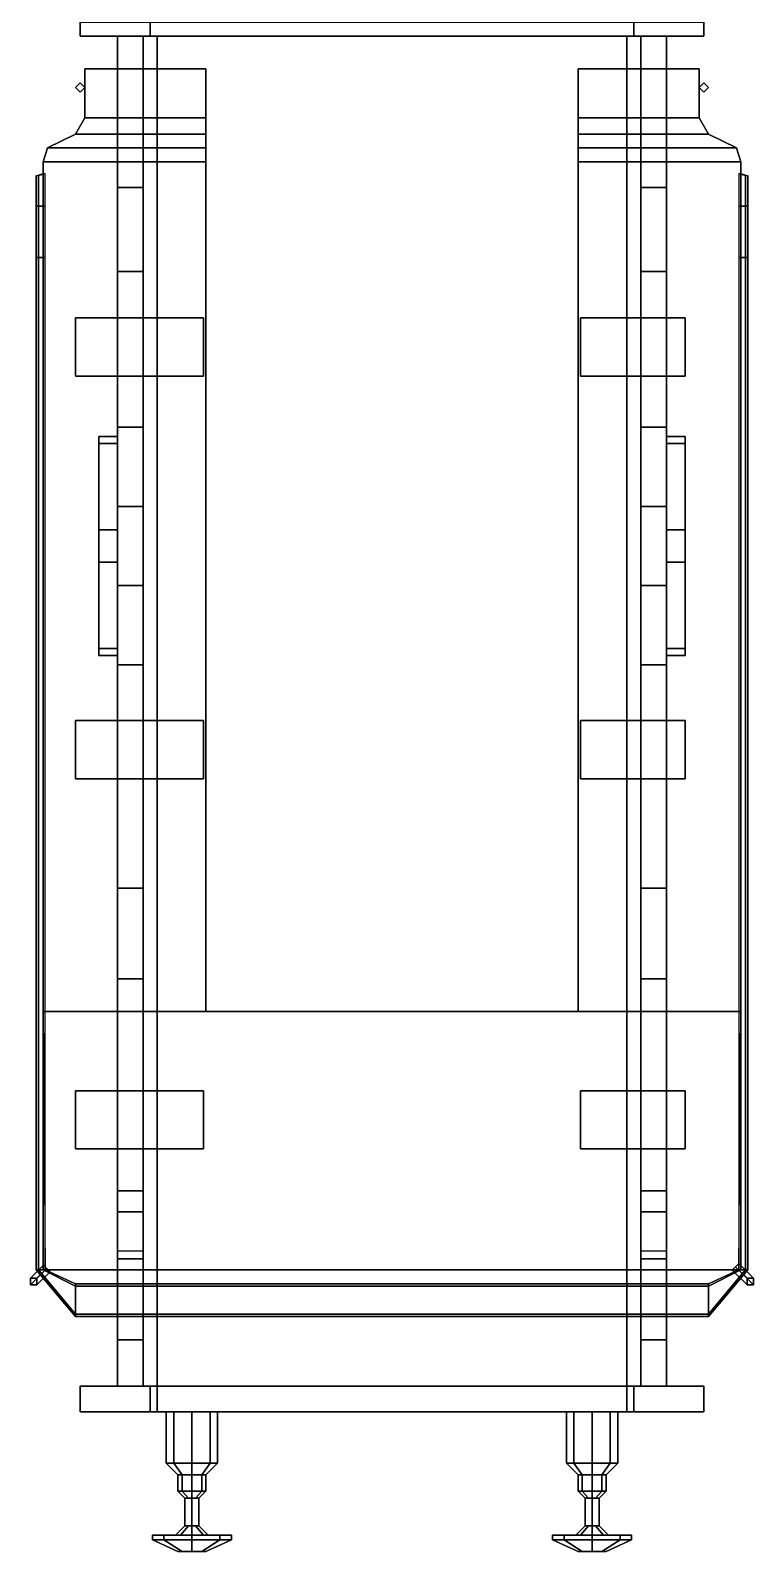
# Model space of a CAD drawing. Extents: x -1.6 to 1.6, y -8.4 to 8.4.
# Drawn here: x -1.55 to 1.55, y -8.4 to -1.86 of the extents above; entities that cross this region are included whole.
import ezdxf

# ---------------------------------------------------------------- set-up
doc = ezdxf.new("R2010")
doc.units = 0
doc.layers.get('0').update_dxf_attribs({"linetype": 'CONTINUOUS'})

msp = doc.modelspace()

# ---------------------------------------------------------------- linework, layer by layer
for points in [[(-1.34, -1.89, 1.08), (-1.34, -1.83, 1.08), (-1.04, -1.83, 0.76), (-1.04, -1.89, 0.76)], [(-1.34, -1.89, 1.19), (-1.34, -1.83, 1.19), (-1.34, -1.83, 1.08), (-1.34, -1.89, 1.08)], [(1.04, -1.89, 0.76), (1.34, -1.89, 1.08), (-1.34, -1.89, 1.08), (-1.04, -1.89, 0.76)], [(1.34, -1.89, 1.08), (1.34, -1.89, 1.19), (-1.34, -1.89, 1.19), (-1.34, -1.89, 1.08)], [(-1.18, -3.57, 1.08), (-1.18, -1.89, 1.08), (-1.18, -1.89, 0.46), (-1.18, -3.57, 0.46)], [(-1.18, -2.54, 0.46), (-1.18, -1.89, 0.46), (-1.07, -1.89, 0.46), (-1.07, -2.54, 0.46)], [(-1.07, -1.89, 0.46), (-1.18, -1.89, 0.46), (-1.18, -1.89, 1.08), (-1.07, -1.89, 1.08)], [(-1.07, -3.57, 0.46), (-1.07, -1.89, 0.46), (-1.07, -1.89, 1.08), (-1.07, -3.57, 1.08)], [(-1.04, -1.89, 0.76), (-1.04, -1.83, 0.76), (1.04, -1.83, 0.76), (1.04, -1.89, 0.76)], [(-1.01, -1.89, 1.19), (-1.01, -1.89, 1.08), (-1.01, -7.69, 1.08), (-1.01, -7.69, 1.19)], [(1.01, -7.69, 1.19), (1.01, -1.89, 1.19), (-1.01, -1.89, 1.19), (-1.01, -7.69, 1.19)], [(-1.01, -7.69, 1.08), (-1.01, -1.89, 1.08), (1.01, -1.89, 1.08), (1.01, -7.69, 1.08)], [(1.01, -7.69, 1.08), (1.01, -1.89, 1.08), (1.01, -1.89, 1.19), (1.01, -7.69, 1.19)], [(1.04, -1.83, 0.76), (1.34, -1.83, 1.08), (1.34, -1.89, 1.08), (1.04, -1.89, 0.76)], [(1.18, -1.89, 0.46), (1.07, -1.89, 0.46), (1.07, -1.89, 1.08), (1.18, -1.89, 1.08)], [(1.07, -3.57, 1.08), (1.07, -1.89, 1.08), (1.07, -1.89, 0.46), (1.07, -3.57, 0.46)], [(1.07, -2.54, 0.46), (1.07, -1.89, 0.46), (1.18, -1.89, 0.46), (1.18, -2.54, 0.46)], [(1.18, -3.57, 0.46), (1.18, -1.89, 0.46), (1.18, -1.89, 1.08), (1.18, -3.57, 1.08)], [(1.34, -1.83, 1.08), (1.34, -1.83, 1.19), (1.34, -1.89, 1.19), (1.34, -1.89, 1.08)], [(-1.34, -2.09, 1.28), (-1.36, -2.11, 1.28), (-1.36, -2.11, 2.45), (-1.34, -2.09, 2.45)], [(-1.34, -2.13, 2.45), (-1.32, -2.11, 2.45), (-1.34, -2.09, 2.45), (-1.36, -2.11, 2.45)], [(-1.36, -2.11, 1.28), (-1.34, -2.09, 1.28), (-1.32, -2.11, 1.28), (-1.34, -2.13, 1.28)], [(-1.32, -2.11, 1.28), (-1.34, -2.09, 1.28), (-1.34, -2.09, 2.45), (-1.32, -2.11, 2.45)], [(-1.32, -2.24, 1.19), (-1.32, -2.03, 1.19), (-1.01, -2.03, 1.19), (-1.01, -2.24, 1.19)], [(-0.8, -2.24, 2.41), (-0.8, -2.03, 2.41), (-1.32, -2.03, 2.41), (-1.32, -2.24, 2.41)], [(-0.8, -2.03, 2.41), (-0.8, -2.03, 1.19), (-1.32, -2.03, 1.19), (-1.32, -2.03, 2.41)], [(-1.32, -2.03, 2.41), (-1.32, -2.03, 1.19), (-1.32, -2.24, 1.19), (-1.32, -2.24, 2.41)], [(-0.8, -6.08, 1.19), (-0.8, -2.03, 1.19), (-0.8, -2.03, 2.41), (-0.8, -6.08, 2.41)], [(1.32, -2.03, 2.41), (1.32, -2.03, 1.19), (0.8, -2.03, 1.19), (0.8, -2.03, 2.41)], [(1.32, -2.24, 2.41), (1.32, -2.03, 2.41), (0.8, -2.03, 2.41), (0.8, -2.24, 2.41)], [(0.8, -2.03, 2.41), (0.8, -2.03, 1.19), (0.8, -6.08, 1.19), (0.8, -6.08, 2.41)], [(1.01, -2.24, 1.19), (1.01, -2.03, 1.19), (1.32, -2.03, 1.19), (1.32, -2.24, 1.19)], [(1.32, -2.24, 1.19), (1.32, -2.03, 1.19), (1.32, -2.03, 2.41), (1.32, -2.24, 2.41)], [(1.34, -2.09, 1.28), (1.32, -2.11, 1.28), (1.32, -2.11, 2.45), (1.34, -2.09, 2.45)], [(1.34, -2.13, 2.45), (1.36, -2.11, 2.45), (1.34, -2.09, 2.45), (1.32, -2.11, 2.45)], [(1.32, -2.11, 1.28), (1.34, -2.09, 1.28), (1.36, -2.11, 1.28), (1.34, -2.13, 1.28)], [(1.36, -2.11, 1.28), (1.34, -2.09, 1.28), (1.34, -2.09, 2.45), (1.36, -2.11, 2.45)], [(-1.36, -2.11, 1.28), (-1.34, -2.13, 1.28), (-1.34, -2.13, 2.45), (-1.36, -2.11, 2.45)], [(-1.34, -2.13, 1.28), (-1.32, -2.11, 1.28), (-1.32, -2.11, 2.45), (-1.34, -2.13, 2.45)], [(1.32, -2.11, 1.28), (1.34, -2.13, 1.28), (1.34, -2.13, 2.45), (1.32, -2.11, 2.45)], [(1.34, -2.13, 1.28), (1.36, -2.11, 1.28), (1.36, -2.11, 2.45), (1.34, -2.13, 2.45)], [(-1.36, -2.31, 1.19), (-1.32, -2.24, 1.19), (-1.01, -2.24, 1.19), (-1.01, -2.31, 1.19)], [(-0.8, -2.31, 2.41), (-0.8, -2.24, 2.41), (-1.32, -2.24, 2.41), (-1.36, -2.31, 2.41)], [(-1.32, -2.24, 2.41), (-1.32, -2.24, 1.19), (-1.36, -2.31, 1.19), (-1.36, -2.31, 2.41)], [(1.36, -2.31, 2.41), (1.32, -2.24, 2.41), (0.8, -2.24, 2.41), (0.8, -2.31, 2.41)], [(1.01, -2.31, 1.19), (1.01, -2.24, 1.19), (1.32, -2.24, 1.19), (1.36, -2.31, 1.19)], [(1.36, -2.31, 1.19), (1.32, -2.24, 1.19), (1.32, -2.24, 2.41), (1.36, -2.31, 2.41)], [(-1.48, -2.37, 1.19), (-1.36, -2.31, 1.19), (-1.01, -2.31, 1.19), (-1.01, -2.37, 1.19)], [(-0.8, -2.37, 2.41), (-0.8, -2.31, 2.41), (-1.36, -2.31, 2.41), (-1.48, -2.37, 2.41)], [(-1.36, -2.31, 2.41), (-1.36, -2.31, 1.19), (-1.48, -2.37, 1.19), (-1.48, -2.37, 2.41)], [(1.48, -2.37, 2.41), (1.36, -2.31, 2.41), (0.8, -2.31, 2.41), (0.8, -2.37, 2.41)], [(1.01, -2.37, 1.19), (1.01, -2.31, 1.19), (1.36, -2.31, 1.19), (1.48, -2.37, 1.19)], [(1.48, -2.37, 1.19), (1.36, -2.31, 1.19), (1.36, -2.31, 2.41), (1.48, -2.37, 2.41)], [(-1.5, -2.43, 1.19), (-1.48, -2.37, 1.19), (-1.01, -2.37, 1.19), (-1.01, -2.43, 1.19)], [(-0.8, -2.43, 2.41), (-0.8, -2.37, 2.41), (-1.48, -2.37, 2.41), (-1.5, -2.43, 2.41)], [(-1.48, -2.37, 2.41), (-1.48, -2.37, 1.19), (-1.5, -2.43, 1.19), (-1.5, -2.43, 2.41)], [(1.5, -2.43, 2.41), (1.48, -2.37, 2.41), (0.8, -2.37, 2.41), (0.8, -2.43, 2.41)], [(1.01, -2.43, 1.19), (1.01, -2.37, 1.19), (1.48, -2.37, 1.19), (1.5, -2.43, 1.19)], [(1.5, -2.43, 1.19), (1.48, -2.37, 1.19), (1.48, -2.37, 2.41), (1.5, -2.43, 2.41)], [(-1.53, -2.49, 2.51), (-1.5, -2.48, 2.41), (-1.5, -2.62, 2.41), (-1.53, -2.62, 2.71)], [(-1.52, -2.62, 2.71), (-1.49, -2.62, 2.41), (-1.49, -2.48, 2.41), (-1.52, -2.49, 2.51)], [(-1.5, -6.08, 1.19), (-1.5, -2.43, 1.19), (-1.01, -2.43, 1.19), (-1.01, -6.08, 1.19)], [(-0.8, -6.08, 2.41), (-0.8, -2.43, 2.41), (-1.5, -2.43, 2.41), (-1.5, -6.08, 2.41)], [(-1.5, -2.43, 2.41), (-1.5, -2.43, 1.19), (-1.5, -6.08, 1.19), (-1.5, -6.08, 2.41)], [(1.5, -6.08, 2.41), (1.5, -2.43, 2.41), (0.8, -2.43, 2.41), (0.8, -6.08, 2.41)], [(1.01, -6.08, 1.19), (1.01, -2.43, 1.19), (1.5, -2.43, 1.19), (1.5, -6.08, 1.19)], [(1.52, -2.49, 2.51), (1.49, -2.48, 2.41), (1.49, -2.62, 2.41), (1.52, -2.62, 2.71)], [(1.5, -6.08, 1.19), (1.5, -2.43, 1.19), (1.5, -2.43, 2.41), (1.5, -6.08, 2.41)], [(1.53, -2.62, 2.71), (1.5, -2.62, 2.41), (1.5, -2.48, 2.41), (1.53, -2.49, 2.51)], [(-1.52, -2.49, 2.51), (-1.53, -2.49, 2.51), (-1.53, -2.62, 2.71), (-1.52, -2.62, 2.71)], [(-1.18, -6.94, 0.46), (-1.18, -2.54, 0.46), (-1.18, -2.9, 0.33), (-1.18, -6.85, 0.33)], [(-1.07, -2.9, 0.33), (-1.18, -2.9, 0.33), (-1.18, -2.54, 0.46), (-1.07, -2.54, 0.46)], [(-1.07, -6.85, 0.33), (-1.07, -2.9, 0.33), (-1.07, -2.54, 0.46), (-1.07, -6.94, 0.46)], [(1.07, -6.94, 0.46), (1.07, -2.54, 0.46), (1.07, -2.9, 0.33), (1.07, -6.85, 0.33)], [(1.18, -2.9, 0.33), (1.07, -2.9, 0.33), (1.07, -2.54, 0.46), (1.18, -2.54, 0.46)], [(1.18, -6.85, 0.33), (1.18, -2.9, 0.33), (1.18, -2.54, 0.46), (1.18, -6.94, 0.46)], [(1.53, -2.49, 2.51), (1.52, -2.49, 2.51), (1.52, -2.62, 2.71), (1.53, -2.62, 2.71)], [(-1.53, -2.62, 2.71), (-1.5, -2.62, 2.41), (-1.5, -2.84, 2.41), (-1.53, -2.84, 2.82)], [(-1.52, -2.62, 2.71), (-1.53, -2.62, 2.71), (-1.53, -2.84, 2.82), (-1.52, -2.84, 2.82)], [(-1.52, -2.84, 2.82), (-1.49, -2.84, 2.41), (-1.49, -2.62, 2.41), (-1.52, -2.62, 2.71)], [(1.52, -2.62, 2.71), (1.49, -2.62, 2.41), (1.49, -2.84, 2.41), (1.52, -2.84, 2.82)], [(1.53, -2.84, 2.82), (1.5, -2.84, 2.41), (1.5, -2.62, 2.41), (1.53, -2.62, 2.71)], [(1.53, -2.62, 2.71), (1.52, -2.62, 2.71), (1.52, -2.84, 2.82), (1.53, -2.84, 2.82)], [(-1.53, -2.84, 2.82), (-1.5, -2.84, 2.41), (-1.5, -7.19, 2.41), (-1.53, -7.19, 2.82)], [(-1.52, -2.84, 2.82), (-1.53, -2.84, 2.82), (-1.53, -7.19, 2.82), (-1.52, -7.19, 2.82)], [(-1.52, -7.19, 2.82), (-1.49, -7.19, 2.41), (-1.49, -2.84, 2.41), (-1.52, -2.84, 2.82)], [(1.52, -2.84, 2.82), (1.49, -2.84, 2.41), (1.49, -7.19, 2.41), (1.52, -7.19, 2.82)], [(1.53, -7.19, 2.82), (1.5, -7.19, 2.41), (1.5, -2.84, 2.41), (1.53, -2.84, 2.82)], [(1.53, -2.84, 2.82), (1.52, -2.84, 2.82), (1.52, -7.19, 2.82), (1.53, -7.19, 2.82)], [(-1.18, -6.85, 0.33), (-1.18, -2.9, 0.33), (-1.07, -2.9, 0.33), (-1.07, -6.85, 0.33)], [(1.07, -6.85, 0.33), (1.07, -2.9, 0.33), (1.18, -2.9, 0.33), (1.18, -6.85, 0.33)], [(-0.81, -3.1, 0.68), (-0.81, -3.1, 0.37), (-1.36, -3.1, 0.37), (-1.36, -3.1, 0.68)], [(-1.36, -3.35, 0.37), (-1.36, -3.1, 0.37), (-0.81, -3.1, 0.37), (-0.81, -3.35, 0.37)], [(-0.81, -3.35, 0.68), (-0.81, -3.1, 0.68), (-1.36, -3.1, 0.68), (-1.36, -3.35, 0.68)], [(-1.36, -3.35, 0.68), (-1.36, -3.1, 0.68), (-1.36, -3.1, 0.37), (-1.36, -3.35, 0.37)], [(1.26, -3.1, 0.68), (1.26, -3.1, 0.37), (0.81, -3.1, 0.37), (0.81, -3.1, 0.68)], [(0.81, -3.35, 0.37), (0.81, -3.1, 0.37), (1.26, -3.1, 0.37), (1.26, -3.35, 0.37)], [(1.26, -3.35, 0.68), (1.26, -3.1, 0.68), (0.81, -3.1, 0.68), (0.81, -3.35, 0.68)], [(1.26, -3.35, 0.37), (1.26, -3.1, 0.37), (1.26, -3.1, 0.68), (1.26, -3.35, 0.68)], [(-1.36, -3.35, 0.68), (-1.36, -3.35, 0.37), (-0.81, -3.35, 0.37), (-0.81, -3.35, 0.68)], [(0.81, -3.35, 0.68), (0.81, -3.35, 0.37), (1.26, -3.35, 0.37), (1.26, -3.35, 0.68)], [(-1.07, -3.57, 0.76), (-1.18, -3.57, 0.76), (-1.18, -3.57, 0.46), (-1.07, -3.57, 0.46)], [(-1.07, -3.57, 0.46), (-1.18, -3.57, 0.46), (-1.18, -3.91, 0.46), (-1.07, -3.91, 0.46)], [(-1.18, -3.91, 0.76), (-1.18, -3.57, 0.76), (-1.07, -3.57, 0.76), (-1.07, -3.91, 0.76)], [(-1.18, -7.69, 1.08), (-1.18, -3.57, 1.08), (-1.18, -3.57, 0.76), (-1.18, -7.69, 0.76)], [(-1.07, -7.69, 0.76), (-1.07, -3.57, 0.76), (-1.07, -3.57, 1.08), (-1.07, -7.69, 1.08)], [(1.07, -7.69, 1.08), (1.07, -3.57, 1.08), (1.07, -3.57, 0.76), (1.07, -7.69, 0.76)], [(1.07, -3.91, 0.76), (1.07, -3.57, 0.76), (1.18, -3.57, 0.76), (1.18, -3.91, 0.76)], [(1.18, -3.57, 0.76), (1.07, -3.57, 0.76), (1.07, -3.57, 0.46), (1.18, -3.57, 0.46)], [(1.18, -3.57, 0.46), (1.07, -3.57, 0.46), (1.07, -3.91, 0.46), (1.18, -3.91, 0.46)], [(1.18, -7.69, 0.76), (1.18, -3.57, 0.76), (1.18, -3.57, 1.08), (1.18, -7.69, 1.08)], [(-1.26, -3.61, 0.61), (-1.26, -3.64, 0.6), (-1.26, -3.64, 0.66), (-1.26, -3.61, 0.64)], [(-1.18, -3.61, 0.64), (-1.18, -3.61, 0.61), (-1.26, -3.61, 0.61), (-1.26, -3.61, 0.64)], [(-1.26, -3.61, 0.64), (-1.26, -3.64, 0.66), (-1.18, -3.64, 0.66), (-1.18, -3.61, 0.64)], [(-1.18, -3.61, 0.61), (-1.18, -3.64, 0.6), (-1.26, -3.64, 0.6), (-1.26, -3.61, 0.61)], [(-1.26, -3.64, 0.66), (-1.26, -4.01, 0.71), (-1.18, -4.01, 0.71), (-1.18, -3.64, 0.66)], [(-1.26, -3.64, 0.6), (-1.26, -4.01, 0.56), (-1.26, -4.01, 0.71), (-1.26, -3.64, 0.66)], [(-1.18, -3.64, 0.6), (-1.18, -4.01, 0.56), (-1.26, -4.01, 0.56), (-1.26, -3.64, 0.6)], [(1.26, -3.61, 0.64), (1.26, -3.61, 0.61), (1.18, -3.61, 0.61), (1.18, -3.61, 0.64)], [(1.18, -3.61, 0.64), (1.18, -3.64, 0.66), (1.26, -3.64, 0.66), (1.26, -3.61, 0.64)], [(1.26, -3.61, 0.61), (1.26, -3.64, 0.6), (1.18, -3.64, 0.6), (1.18, -3.61, 0.61)], [(1.18, -3.64, 0.66), (1.18, -4.01, 0.71), (1.26, -4.01, 0.71), (1.26, -3.64, 0.66)], [(1.26, -3.64, 0.6), (1.26, -4.01, 0.56), (1.18, -4.01, 0.56), (1.18, -3.64, 0.6)], [(1.26, -3.64, 0.66), (1.26, -3.64, 0.6), (1.26, -3.61, 0.61), (1.26, -3.61, 0.64)], [(1.26, -4.01, 0.71), (1.26, -4.01, 0.56), (1.26, -3.64, 0.6), (1.26, -3.64, 0.66)], [(-1.18, -4.25, 0.76), (-1.18, -3.91, 0.76), (-1.18, -3.91, 0.46), (-1.18, -4.25, 0.46)], [(-1.07, -3.91, 0.46), (-1.18, -3.91, 0.46), (-1.18, -3.91, 0.76), (-1.07, -3.91, 0.76)], [(-1.07, -4.25, 0.46), (-1.07, -3.91, 0.46), (-1.07, -3.91, 0.76), (-1.07, -4.25, 0.76)], [(1.07, -4.25, 0.76), (1.07, -3.91, 0.76), (1.07, -3.91, 0.46), (1.07, -4.25, 0.46)], [(1.18, -3.91, 0.46), (1.07, -3.91, 0.46), (1.07, -3.91, 0.76), (1.18, -3.91, 0.76)], [(1.18, -4.25, 0.46), (1.18, -3.91, 0.46), (1.18, -3.91, 0.76), (1.18, -4.25, 0.76)], [(-1.26, -4.01, 0.53), (-1.26, -4.15, 0.53), (-1.26, -4.15, 0.73), (-1.26, -4.01, 0.73)], [(-1.18, -4.01, 0.81), (-1.18, -4.01, 0.44), (-1.26, -4.01, 0.53), (-1.26, -4.01, 0.73)], [(-1.18, -4.01, 0.44), (-1.18, -4.15, 0.44), (-1.26, -4.15, 0.53), (-1.26, -4.01, 0.53)], [(-1.26, -4.01, 0.73), (-1.26, -4.15, 0.73), (-1.18, -4.15, 0.81), (-1.18, -4.01, 0.81)], [(1.26, -4.01, 0.73), (1.26, -4.01, 0.53), (1.18, -4.01, 0.44), (1.18, -4.01, 0.81)], [(1.18, -4.15, 0.44), (1.18, -4.01, 0.44), (1.26, -4.01, 0.53), (1.26, -4.15, 0.53)], [(1.26, -4.15, 0.73), (1.26, -4.01, 0.73), (1.18, -4.01, 0.81), (1.18, -4.15, 0.81)], [(1.26, -4.15, 0.53), (1.26, -4.01, 0.53), (1.26, -4.01, 0.73), (1.26, -4.15, 0.73)], [(-1.26, -4.15, 0.71), (-1.26, -4.15, 0.56), (-1.26, -4.52, 0.6), (-1.26, -4.52, 0.66)], [(-1.18, -4.52, 0.66), (-1.18, -4.15, 0.71), (-1.26, -4.15, 0.71), (-1.26, -4.52, 0.66)], [(-1.26, -4.52, 0.6), (-1.26, -4.15, 0.56), (-1.18, -4.15, 0.56), (-1.18, -4.52, 0.6)], [(-1.26, -4.15, 0.73), (-1.26, -4.15, 0.53), (-1.18, -4.15, 0.44), (-1.18, -4.15, 0.81)], [(1.18, -4.15, 0.81), (1.18, -4.15, 0.44), (1.26, -4.15, 0.53), (1.26, -4.15, 0.73)], [(1.18, -4.52, 0.6), (1.18, -4.15, 0.56), (1.26, -4.15, 0.56), (1.26, -4.52, 0.6)], [(1.26, -4.52, 0.66), (1.26, -4.15, 0.71), (1.18, -4.15, 0.71), (1.18, -4.52, 0.66)], [(1.26, -4.52, 0.6), (1.26, -4.15, 0.56), (1.26, -4.15, 0.71), (1.26, -4.52, 0.66)], [(-1.07, -4.25, 0.76), (-1.18, -4.25, 0.76), (-1.18, -4.25, 0.46), (-1.07, -4.25, 0.46)], [(-1.07, -4.25, 0.46), (-1.18, -4.25, 0.46), (-1.18, -4.59, 0.46), (-1.07, -4.59, 0.46)], [(-1.18, -4.59, 0.76), (-1.18, -4.25, 0.76), (-1.07, -4.25, 0.76), (-1.07, -4.59, 0.76)], [(1.18, -4.25, 0.76), (1.07, -4.25, 0.76), (1.07, -4.25, 0.46), (1.18, -4.25, 0.46)], [(1.18, -4.25, 0.46), (1.07, -4.25, 0.46), (1.07, -4.59, 0.46), (1.18, -4.59, 0.46)], [(1.07, -4.59, 0.76), (1.07, -4.25, 0.76), (1.18, -4.25, 0.76), (1.18, -4.59, 0.76)], [(-1.26, -4.52, 0.66), (-1.26, -4.52, 0.6), (-1.26, -4.55, 0.61), (-1.26, -4.55, 0.64)], [(-1.18, -4.55, 0.64), (-1.18, -4.52, 0.66), (-1.26, -4.52, 0.66), (-1.26, -4.55, 0.64)], [(-1.26, -4.55, 0.61), (-1.26, -4.52, 0.6), (-1.18, -4.52, 0.6), (-1.18, -4.55, 0.61)], [(-1.26, -4.55, 0.64), (-1.26, -4.55, 0.61), (-1.18, -4.55, 0.61), (-1.18, -4.55, 0.64)], [(1.18, -4.55, 0.61), (1.18, -4.52, 0.6), (1.26, -4.52, 0.6), (1.26, -4.55, 0.61)], [(1.26, -4.55, 0.64), (1.26, -4.52, 0.66), (1.18, -4.52, 0.66), (1.18, -4.55, 0.64)], [(1.18, -4.55, 0.64), (1.18, -4.55, 0.61), (1.26, -4.55, 0.61), (1.26, -4.55, 0.64)], [(1.26, -4.55, 0.61), (1.26, -4.52, 0.6), (1.26, -4.52, 0.66), (1.26, -4.55, 0.64)], [(-1.07, -4.59, 0.46), (-1.18, -4.59, 0.46), (-1.18, -4.59, 0.76), (-1.07, -4.59, 0.76)], [(-1.18, -5.55, 0.76), (-1.18, -4.59, 0.76), (-1.18, -4.59, 0.46), (-1.18, -5.55, 0.46)], [(-1.07, -5.55, 0.46), (-1.07, -4.59, 0.46), (-1.07, -4.59, 0.76), (-1.07, -5.55, 0.76)], [(1.07, -5.55, 0.76), (1.07, -4.59, 0.76), (1.07, -4.59, 0.46), (1.07, -5.55, 0.46)], [(1.18, -4.59, 0.46), (1.07, -4.59, 0.46), (1.07, -4.59, 0.76), (1.18, -4.59, 0.76)], [(1.18, -5.55, 0.46), (1.18, -4.59, 0.46), (1.18, -4.59, 0.76), (1.18, -5.55, 0.76)], [(-0.81, -4.83, 0.68), (-0.81, -4.83, 0.37), (-1.36, -4.83, 0.37), (-1.36, -4.83, 0.68)], [(-1.36, -5.08, 0.37), (-1.36, -4.83, 0.37), (-0.81, -4.83, 0.37), (-0.81, -5.08, 0.37)], [(-0.81, -5.08, 0.68), (-0.81, -4.83, 0.68), (-1.36, -4.83, 0.68), (-1.36, -5.08, 0.68)], [(-1.36, -5.08, 0.68), (-1.36, -4.83, 0.68), (-1.36, -4.83, 0.37), (-1.36, -5.08, 0.37)], [(1.26, -4.83, 0.68), (1.26, -4.83, 0.37), (0.81, -4.83, 0.37), (0.81, -4.83, 0.68)], [(0.81, -5.08, 0.37), (0.81, -4.83, 0.37), (1.26, -4.83, 0.37), (1.26, -5.08, 0.37)], [(1.26, -5.08, 0.68), (1.26, -4.83, 0.68), (0.81, -4.83, 0.68), (0.81, -5.08, 0.68)], [(1.26, -5.08, 0.37), (1.26, -4.83, 0.37), (1.26, -4.83, 0.68), (1.26, -5.08, 0.68)], [(-1.36, -5.08, 0.68), (-1.36, -5.08, 0.37), (-0.81, -5.08, 0.37), (-0.81, -5.08, 0.68)], [(0.81, -5.08, 0.68), (0.81, -5.08, 0.37), (1.26, -5.08, 0.37), (1.26, -5.08, 0.68)], [(-1.07, -5.55, 0.76), (-1.18, -5.55, 0.76), (-1.18, -5.55, 0.46), (-1.07, -5.55, 0.46)], [(-1.07, -5.55, 0.46), (-1.18, -5.55, 0.46), (-1.18, -5.94, 0.46), (-1.07, -5.94, 0.46)], [(-1.18, -5.94, 0.76), (-1.18, -5.55, 0.76), (-1.07, -5.55, 0.76), (-1.07, -5.94, 0.76)], [(1.18, -5.55, 0.46), (1.07, -5.55, 0.46), (1.07, -5.94, 0.46), (1.18, -5.94, 0.46)], [(1.18, -5.55, 0.76), (1.07, -5.55, 0.76), (1.07, -5.55, 0.46), (1.18, -5.55, 0.46)], [(1.07, -5.94, 0.76), (1.07, -5.55, 0.76), (1.18, -5.55, 0.76), (1.18, -5.94, 0.76)], [(-1.07, -5.94, 0.46), (-1.18, -5.94, 0.46), (-1.18, -5.94, 0.76), (-1.07, -5.94, 0.76)], [(-1.18, -7.27, 0.76), (-1.18, -5.94, 0.76), (-1.18, -5.94, 0.46), (-1.18, -6.94, 0.46)], [(-1.07, -6.94, 0.46), (-1.07, -5.94, 0.46), (-1.07, -5.94, 0.76), (-1.07, -7.27, 0.76)], [(1.07, -7.27, 0.76), (1.07, -5.94, 0.76), (1.07, -5.94, 0.46), (1.07, -6.94, 0.46)], [(1.18, -6.94, 0.46), (1.18, -5.94, 0.46), (1.18, -5.94, 0.76), (1.18, -7.27, 0.76)], [(-1.5, -6.08, 2.41), (-1.5, -6.08, 1.19), (-1.5, -7.19, 1.19), (-1.5, -7.19, 2.41)], [(1.49, -7.19, 2.41), (1.5, -6.08, 2.41), (-1.5, -6.08, 2.41), (-1.49, -7.19, 2.41)], [(-1.5, -7.19, 1.19), (-1.5, -6.08, 1.19), (1.5, -6.08, 1.19), (1.5, -7.19, 1.19)], [(0.8, -6.08, 2.41), (0.8, -6.08, 1.19), (-0.8, -6.08, 1.19), (-0.8, -6.08, 2.41)], [(1.5, -7.19, 1.19), (1.5, -6.08, 1.19), (1.5, -6.08, 2.41), (1.5, -7.19, 2.41)], [(-0.81, -6.42, 0.68), (-0.81, -6.42, 0.37), (-1.36, -6.42, 0.37), (-1.36, -6.42, 0.68)], [(-1.36, -6.67, 0.37), (-1.36, -6.42, 0.37), (-0.81, -6.42, 0.37), (-0.81, -6.67, 0.37)], [(-0.81, -6.67, 0.68), (-0.81, -6.42, 0.68), (-1.36, -6.42, 0.68), (-1.36, -6.67, 0.68)], [(-1.36, -6.67, 0.68), (-1.36, -6.42, 0.68), (-1.36, -6.42, 0.37), (-1.36, -6.67, 0.37)], [(1.26, -6.42, 0.68), (1.26, -6.42, 0.37), (0.81, -6.42, 0.37), (0.81, -6.42, 0.68)], [(0.81, -6.67, 0.37), (0.81, -6.42, 0.37), (1.26, -6.42, 0.37), (1.26, -6.67, 0.37)], [(1.26, -6.67, 0.68), (1.26, -6.42, 0.68), (0.81, -6.42, 0.68), (0.81, -6.67, 0.68)], [(1.26, -6.67, 0.37), (1.26, -6.42, 0.37), (1.26, -6.42, 0.68), (1.26, -6.67, 0.68)], [(-1.36, -6.67, 0.68), (-1.36, -6.67, 0.37), (-0.81, -6.67, 0.37), (-0.81, -6.67, 0.68)], [(0.81, -6.67, 0.68), (0.81, -6.67, 0.37), (1.26, -6.67, 0.37), (1.26, -6.67, 0.68)], [(-1.07, -6.94, 0.46), (-1.18, -6.94, 0.46), (-1.18, -6.85, 0.33), (-1.07, -6.85, 0.33)], [(1.18, -6.94, 0.46), (1.07, -6.94, 0.46), (1.07, -6.85, 0.33), (1.18, -6.85, 0.33)], [(-1.07, -7.1426, 0.6442), (-1.18, -7.1426, 0.6442), (-1.18, -6.94, 0.46), (-1.07, -6.94, 0.46)], [(1.18, -7.1426, 0.6442), (1.07, -7.1426, 0.6442), (1.07, -6.94, 0.46), (1.18, -6.94, 0.46)], [(-1.07, -7.11, 1.08), (-1.18, -7.11, 1.08), (-1.18, -7.69, 1.08), (-1.07, -7.69, 1.08)], [(1.18, -7.11, 1.08), (1.07, -7.11, 1.08), (1.07, -7.69, 1.08), (1.18, -7.69, 1.08)], [(-1.4976, -7.1693, 1.32), (-1.4834, -7.1834, 1.29), (-1.5541, -7.2541, 1.34), (-1.5541, -7.2259, 1.35)], [(-1.4834, -7.1834, 1.33), (-1.4976, -7.1693, 1.32), (-1.5541, -7.2259, 1.35), (-1.5259, -7.2259, 1.36)], [(-1.5541, -7.2259, 2.29), (-1.5541, -7.2541, 2.3), (-1.4834, -7.1834, 2.33), (-1.4976, -7.1693, 2.31)], [(-1.5259, -7.2259, 2.28), (-1.5541, -7.2259, 2.29), (-1.4976, -7.1693, 2.31), (-1.4834, -7.1834, 2.29)], [(-1.4834, -7.1834, 1.29), (-1.4693, -7.1976, 1.32), (-1.5259, -7.2541, 1.35), (-1.5541, -7.2541, 1.34)], [(-1.5541, -7.2541, 2.3), (-1.5259, -7.2541, 2.29), (-1.4693, -7.1976, 2.31), (-1.4834, -7.1834, 2.33)], [(-1.4693, -7.1976, 1.32), (-1.4834, -7.1834, 1.33), (-1.5259, -7.2259, 1.36), (-1.5259, -7.2541, 1.35)], [(-1.5259, -7.2541, 2.29), (-1.5259, -7.2259, 2.28), (-1.4834, -7.1834, 2.29), (-1.4693, -7.1976, 2.31)], [(-1.18, -7.49, 0.76), (-1.18, -7.27, 0.76), (-1.18, -7.1426, 0.6442)], [(-1.07, -7.49, 0.76), (-1.18, -7.49, 0.76), (-1.18, -7.1426, 0.6442), (-1.07, -7.1426, 0.6442)], [(-1.07, -7.1426, 0.6442), (-1.07, -7.1426, 0.6442), (-1.07, -7.27, 0.76), (-1.07, -7.49, 0.76)], [(1.18, -7.49, 0.76), (1.07, -7.49, 0.76), (1.07, -7.1426, 0.6442), (1.18, -7.1426, 0.6442)], [(1.07, -7.49, 0.76), (1.07, -7.27, 0.76), (1.07, -7.1426, 0.6442)], [(1.18, -7.1426, 0.6442), (1.18, -7.1426, 0.6442), (1.18, -7.27, 0.76), (1.18, -7.49, 0.76)], [(1.4622, -7.1905, 1.32), (1.4764, -7.1764, 1.29), (1.5541, -7.2541, 1.34), (1.5259, -7.2541, 1.35)], [(1.4764, -7.1764, 1.33), (1.4622, -7.1905, 1.32), (1.5259, -7.2541, 1.35), (1.5259, -7.2259, 1.36)], [(1.5259, -7.2541, 2.29), (1.5541, -7.2541, 2.3), (1.4764, -7.1764, 2.33), (1.4622, -7.1905, 2.31)], [(1.5259, -7.2259, 2.28), (1.5259, -7.2541, 2.29), (1.4622, -7.1905, 2.31), (1.4764, -7.1764, 2.29)], [(1.4764, -7.1764, 1.29), (1.4905, -7.1622, 1.32), (1.5541, -7.2259, 1.35), (1.5541, -7.2541, 1.34)], [(1.4905, -7.1622, 1.32), (1.4764, -7.1764, 1.33), (1.5259, -7.2259, 1.36), (1.5541, -7.2259, 1.35)], [(1.5541, -7.2541, 2.3), (1.5541, -7.2259, 2.29), (1.4905, -7.1622, 2.31), (1.4764, -7.1764, 2.33)], [(1.5541, -7.2259, 2.29), (1.5259, -7.2259, 2.28), (1.4764, -7.1764, 2.29), (1.4905, -7.1622, 2.31)], [(-1.5541, -7.2259, 1.35), (-1.5541, -7.2541, 1.34), (-1.5541, -7.2541, 2.3), (-1.5541, -7.2259, 2.29)], [(-1.5259, -7.2259, 1.36), (-1.5541, -7.2259, 1.35), (-1.5541, -7.2259, 2.29), (-1.5259, -7.2259, 2.28)], [(-1.5, -7.19, 2.41), (-1.36, -7.26, 2.41), (-1.36, -7.39, 2.82), (-1.53, -7.19, 2.82)], [(-1.36, -7.39, 2.82), (-1.36, -7.38, 2.82), (-1.52, -7.19, 2.82), (-1.53, -7.19, 2.82)], [(-1.5259, -7.2541, 1.35), (-1.5259, -7.2259, 1.36), (-1.5259, -7.2259, 2.28), (-1.5259, -7.2541, 2.29)], [(-1.36, -7.38, 2.82), (-1.36, -7.25, 2.41), (-1.49, -7.19, 2.41), (-1.52, -7.19, 2.82)], [(-1.5, -7.19, 2.41), (-1.5, -7.19, 1.19), (-1.36, -7.26, 1.19), (-1.36, -7.26, 2.41)], [(1.36, -7.25, 2.41), (1.49, -7.19, 2.41), (-1.49, -7.19, 2.41), (-1.36, -7.25, 2.41)], [(1.36, -7.38, 2.82), (1.36, -7.25, 2.41), (-1.36, -7.25, 2.41), (-1.36, -7.38, 2.82)], [(1.36, -7.26, 1.19), (1.5, -7.19, 1.19), (1.5, -7.19, 2.41), (1.36, -7.26, 2.41)], [(1.36, -7.26, 2.41), (1.5, -7.19, 2.41), (1.53, -7.19, 2.82), (1.36, -7.39, 2.82)], [(1.52, -7.19, 2.82), (1.49, -7.19, 2.41), (1.36, -7.25, 2.41), (1.36, -7.38, 2.82)], [(1.36, -7.38, 2.82), (1.36, -7.39, 2.82), (1.53, -7.19, 2.82), (1.52, -7.19, 2.82)], [(1.5541, -7.2259, 1.35), (1.5259, -7.2259, 1.36), (1.5259, -7.2259, 2.28), (1.5541, -7.2259, 2.29)], [(1.5259, -7.2259, 1.36), (1.5259, -7.2541, 1.35), (1.5259, -7.2541, 2.29), (1.5259, -7.2259, 2.28)], [(1.5541, -7.2541, 1.34), (1.5541, -7.2259, 1.35), (1.5541, -7.2259, 2.29), (1.5541, -7.2541, 2.3)], [(-1.5541, -7.2541, 1.34), (-1.5259, -7.2541, 1.35), (-1.5259, -7.2541, 2.29), (-1.5541, -7.2541, 2.3)], [(-1.36, -7.26, 2.41), (-1.36, -7.26, 1.19), (1.36, -7.26, 1.19), (1.36, -7.26, 2.41)], [(-1.36, -7.39, 2.82), (-1.36, -7.26, 2.41), (1.36, -7.26, 2.41), (1.36, -7.39, 2.82)], [(-1.01, -7.26, 1.95), (-1.01, -7.26, 1.19), (-1.01, -7.8, 1.19), (-1.01, -7.8, 1.76)], [(1.01, -7.8, 1.76), (1.01, -7.26, 1.95), (-1.01, -7.26, 1.95), (-1.01, -7.8, 1.76)], [(1.01, -7.8, 1.19), (1.01, -7.26, 1.19), (1.01, -7.26, 1.95), (1.01, -7.8, 1.76)], [(1.5259, -7.2541, 1.35), (1.5541, -7.2541, 1.34), (1.5541, -7.2541, 2.3), (1.5259, -7.2541, 2.29)], [(1.36, -7.39, 2.82), (1.36, -7.38, 2.82), (-1.36, -7.38, 2.82), (-1.36, -7.39, 2.82)], [(-1.18, -7.69, 0.76), (-1.18, -7.49, 0.76), (-1.07, -7.49, 0.76), (-1.07, -7.69, 0.76)], [(1.07, -7.69, 0.76), (1.07, -7.49, 0.76), (1.18, -7.49, 0.76), (1.18, -7.69, 0.76)], [(-1.34, -7.8, 1.08), (-1.34, -7.69, 1.08), (-1.04, -7.69, 0.76), (-1.04, -7.8, 0.76)], [(-1.04, -7.69, 0.76), (-1.34, -7.69, 1.08), (1.34, -7.69, 1.08), (1.04, -7.69, 0.76)], [(-1.34, -7.8, 1.19), (-1.34, -7.69, 1.19), (-1.34, -7.69, 1.08), (-1.34, -7.8, 1.08)], [(-1.34, -7.69, 1.08), (-1.34, -7.69, 1.19), (1.34, -7.69, 1.19), (1.34, -7.69, 1.08)], [(-1.01, -7.69, 1.19), (-1.34, -7.69, 1.19), (-1.34, -7.8, 1.19), (-1.01, -7.8, 1.19)], [(-1.07, -7.69, 1.08), (-1.18, -7.69, 1.08), (-1.18, -7.69, 0.76), (-1.07, -7.69, 0.76)], [(-1.04, -7.8, 0.76), (-1.04, -7.69, 0.76), (1.04, -7.69, 0.76), (1.04, -7.8, 0.76)], [(1.34, -7.69, 1.19), (1.01, -7.69, 1.19), (1.01, -7.8, 1.19), (1.34, -7.8, 1.19)], [(1.04, -7.69, 0.76), (1.34, -7.69, 1.08), (1.34, -7.8, 1.08), (1.04, -7.8, 0.76)], [(1.18, -7.69, 1.08), (1.07, -7.69, 1.08), (1.07, -7.69, 0.76), (1.18, -7.69, 0.76)], [(1.34, -7.69, 1.08), (1.34, -7.69, 1.19), (1.34, -7.8, 1.19), (1.34, -7.8, 1.08)], [(1.04, -7.8, 0.76), (1.34, -7.8, 1.08), (-1.34, -7.8, 1.08), (-1.04, -7.8, 0.76)], [(1.34, -7.8, 1.08), (1.34, -7.8, 1.19), (-1.34, -7.8, 1.19), (-1.34, -7.8, 1.08)], [(-1.01, -7.8, 1.76), (-1.01, -7.8, 1.19), (1.01, -7.8, 1.19), (1.01, -7.8, 1.76)], [(-0.9378, -8.02, 0.9622), (-0.97, -8.02, 1.04), (-0.97, -7.8, 1.04), (-0.9378, -7.8, 0.9622)], [(-0.97, -8.02, 1.04), (-0.9378, -8.02, 1.1178), (-0.9378, -7.8, 1.1178), (-0.97, -7.8, 1.04)], [(-0.86, -8.02, 0.93), (-0.9378, -8.02, 0.9622), (-0.9378, -7.8, 0.9622), (-0.86, -7.8, 0.93)], [(-0.9378, -8.02, 1.1178), (-0.86, -8.02, 1.15), (-0.86, -7.8, 1.15), (-0.9378, -7.8, 1.1178)], [(-0.7822, -8.02, 0.9622), (-0.86, -8.02, 0.93), (-0.86, -7.8, 0.93), (-0.7822, -7.8, 0.9622)], [(-0.86, -8.02, 1.15), (-0.7822, -8.02, 1.1178), (-0.7822, -7.8, 1.1178), (-0.86, -7.8, 1.15)], [(-0.75, -8.02, 1.04), (-0.7822, -8.02, 0.9622), (-0.7822, -7.8, 0.9622), (-0.75, -7.8, 1.04)], [(-0.7822, -8.02, 1.1178), (-0.75, -8.02, 1.04), (-0.75, -7.8, 1.04), (-0.7822, -7.8, 1.1178)], [(0.75, -8.02, 1.04), (0.7822, -8.02, 1.1178), (0.7822, -7.8, 1.1178), (0.75, -7.8, 1.04)], [(0.7822, -8.02, 0.9622), (0.75, -8.02, 1.04), (0.75, -7.8, 1.04), (0.7822, -7.8, 0.9622)], [(0.7822, -8.02, 1.1178), (0.86, -8.02, 1.15), (0.86, -7.8, 1.15), (0.7822, -7.8, 1.1178)], [(0.86, -8.02, 0.93), (0.7822, -8.02, 0.9622), (0.7822, -7.8, 0.9622), (0.86, -7.8, 0.93)], [(0.86, -8.02, 1.15), (0.9378, -8.02, 1.1178), (0.9378, -7.8, 1.1178), (0.86, -7.8, 1.15)], [(0.9378, -8.02, 0.9622), (0.86, -8.02, 0.93), (0.86, -7.8, 0.93), (0.9378, -7.8, 0.9622)], [(0.9378, -8.02, 1.1178), (0.97, -8.02, 1.04), (0.97, -7.8, 1.04), (0.9378, -7.8, 1.1178)], [(0.97, -8.02, 1.04), (0.9378, -8.02, 0.9622), (0.9378, -7.8, 0.9622), (0.97, -7.8, 1.04)], [(-0.9378, -8.02, 1.1178), (-0.97, -8.02, 1.04), (-0.92, -8.07, 1.04), (-0.9024, -8.07, 1.0824)], [(-0.97, -8.02, 1.04), (-0.9378, -8.02, 0.9622), (-0.9024, -8.07, 0.9976), (-0.92, -8.07, 1.04)], [(-0.86, -8.02, 1.15), (-0.9378, -8.02, 1.1178), (-0.9024, -8.07, 1.0824), (-0.86, -8.07, 1.1)], [(-0.9378, -8.02, 0.9622), (-0.86, -8.02, 0.93), (-0.86, -8.07, 0.98), (-0.9024, -8.07, 0.9976)], [(-0.7822, -8.02, 1.1178), (-0.86, -8.02, 1.15), (-0.86, -8.07, 1.1), (-0.8176, -8.07, 1.0824)], [(-0.86, -8.02, 0.93), (-0.7822, -8.02, 0.9622), (-0.8176, -8.07, 0.9976), (-0.86, -8.07, 0.98)], [(-0.75, -8.02, 1.04), (-0.7822, -8.02, 1.1178), (-0.8176, -8.07, 1.0824), (-0.8, -8.07, 1.04)], [(-0.7822, -8.02, 0.9622), (-0.75, -8.02, 1.04), (-0.8, -8.07, 1.04), (-0.8176, -8.07, 0.9976)], [(0.75, -8.02, 1.04), (0.7822, -8.02, 0.9622), (0.8176, -8.07, 0.9976), (0.8, -8.07, 1.04)], [(0.7822, -8.02, 1.1178), (0.75, -8.02, 1.04), (0.8, -8.07, 1.04), (0.8176, -8.07, 1.0824)], [(0.7822, -8.02, 0.9622), (0.86, -8.02, 0.93), (0.86, -8.07, 0.98), (0.8176, -8.07, 0.9976)], [(0.86, -8.02, 1.15), (0.7822, -8.02, 1.1178), (0.8176, -8.07, 1.0824), (0.86, -8.07, 1.1)], [(0.86, -8.02, 0.93), (0.9378, -8.02, 0.9622), (0.9024, -8.07, 0.9976), (0.86, -8.07, 0.98)], [(0.9378, -8.02, 1.1178), (0.86, -8.02, 1.15), (0.86, -8.07, 1.1), (0.9024, -8.07, 1.0824)], [(0.9378, -8.02, 0.9622), (0.97, -8.02, 1.04), (0.92, -8.07, 1.04), (0.9024, -8.07, 0.9976)], [(0.97, -8.02, 1.04), (0.9378, -8.02, 1.1178), (0.9024, -8.07, 1.0824), (0.92, -8.07, 1.04)], [(-0.9024, -8.14, 0.9976), (-0.92, -8.14, 1.04), (-0.92, -8.07, 1.04), (-0.9024, -8.07, 0.9976)], [(-0.92, -8.14, 1.04), (-0.9024, -8.14, 1.0824), (-0.9024, -8.07, 1.0824), (-0.92, -8.07, 1.04)], [(-0.86, -8.14, 0.98), (-0.9024, -8.14, 0.9976), (-0.9024, -8.07, 0.9976), (-0.86, -8.07, 0.98)], [(-0.9024, -8.14, 1.0824), (-0.86, -8.14, 1.1), (-0.86, -8.07, 1.1), (-0.9024, -8.07, 1.0824)], [(-0.8176, -8.14, 0.9976), (-0.86, -8.14, 0.98), (-0.86, -8.07, 0.98), (-0.8176, -8.07, 0.9976)], [(-0.86, -8.14, 1.1), (-0.8176, -8.14, 1.0824), (-0.8176, -8.07, 1.0824), (-0.86, -8.07, 1.1)], [(-0.8, -8.14, 1.04), (-0.8176, -8.14, 0.9976), (-0.8176, -8.07, 0.9976), (-0.8, -8.07, 1.04)], [(-0.8176, -8.14, 1.0824), (-0.8, -8.14, 1.04), (-0.8, -8.07, 1.04), (-0.8176, -8.07, 1.0824)], [(0.8, -8.14, 1.04), (0.8176, -8.14, 1.0824), (0.8176, -8.07, 1.0824), (0.8, -8.07, 1.04)], [(0.8176, -8.14, 0.9976), (0.8, -8.14, 1.04), (0.8, -8.07, 1.04), (0.8176, -8.07, 0.9976)], [(0.8176, -8.14, 1.0824), (0.86, -8.14, 1.1), (0.86, -8.07, 1.1), (0.8176, -8.07, 1.0824)], [(0.86, -8.14, 0.98), (0.8176, -8.14, 0.9976), (0.8176, -8.07, 0.9976), (0.86, -8.07, 0.98)], [(0.86, -8.14, 1.1), (0.9024, -8.14, 1.0824), (0.9024, -8.07, 1.0824), (0.86, -8.07, 1.1)], [(0.9024, -8.14, 0.9976), (0.86, -8.14, 0.98), (0.86, -8.07, 0.98), (0.9024, -8.07, 0.9976)], [(0.9024, -8.14, 1.0824), (0.92, -8.14, 1.04), (0.92, -8.07, 1.04), (0.9024, -8.07, 1.0824)], [(0.92, -8.14, 1.04), (0.9024, -8.14, 0.9976), (0.9024, -8.07, 0.9976), (0.92, -8.07, 1.04)], [(-0.89, -8.17, 1.04), (-0.875, -8.17, 1.055), (-0.9024, -8.14, 1.0824), (-0.92, -8.14, 1.04)], [(-0.875, -8.17, 1.025), (-0.89, -8.17, 1.04), (-0.92, -8.14, 1.04), (-0.9024, -8.14, 0.9976)], [(-0.875, -8.17, 1.055), (-0.86, -8.17, 1.07), (-0.86, -8.14, 1.1), (-0.9024, -8.14, 1.0824)], [(-0.86, -8.17, 1.01), (-0.875, -8.17, 1.025), (-0.9024, -8.14, 0.9976), (-0.86, -8.14, 0.98)], [(-0.845, -8.17, 1.025), (-0.86, -8.17, 1.01), (-0.86, -8.14, 0.98), (-0.8176, -8.14, 0.9976)], [(-0.86, -8.17, 1.07), (-0.845, -8.17, 1.055), (-0.8176, -8.14, 1.0824), (-0.86, -8.14, 1.1)], [(-0.83, -8.17, 1.04), (-0.845, -8.17, 1.025), (-0.8176, -8.14, 0.9976), (-0.8, -8.14, 1.04)], [(-0.845, -8.17, 1.055), (-0.83, -8.17, 1.04), (-0.8, -8.14, 1.04), (-0.8176, -8.14, 1.0824)], [(0.83, -8.17, 1.04), (0.845, -8.17, 1.055), (0.8176, -8.14, 1.0824), (0.8, -8.14, 1.04)], [(0.845, -8.17, 1.025), (0.83, -8.17, 1.04), (0.8, -8.14, 1.04), (0.8176, -8.14, 0.9976)], [(0.845, -8.17, 1.055), (0.86, -8.17, 1.07), (0.86, -8.14, 1.1), (0.8176, -8.14, 1.0824)], [(0.86, -8.17, 1.01), (0.845, -8.17, 1.025), (0.8176, -8.14, 0.9976), (0.86, -8.14, 0.98)], [(0.86, -8.17, 1.07), (0.875, -8.17, 1.055), (0.9024, -8.14, 1.0824), (0.86, -8.14, 1.1)], [(0.875, -8.17, 1.025), (0.86, -8.17, 1.01), (0.86, -8.14, 0.98), (0.9024, -8.14, 0.9976)], [(0.875, -8.17, 1.055), (0.89, -8.17, 1.04), (0.92, -8.14, 1.04), (0.9024, -8.14, 1.0824)], [(0.89, -8.17, 1.04), (0.875, -8.17, 1.025), (0.9024, -8.14, 0.9976), (0.92, -8.14, 1.04)], [(-0.86, -8.29, 1.01), (-0.89, -8.29, 1.04), (-0.89, -8.17, 1.04), (-0.86, -8.17, 1.01)], [(-0.89, -8.29, 1.04), (-0.86, -8.29, 1.07), (-0.86, -8.17, 1.07), (-0.89, -8.17, 1.04)], [(-0.83, -8.29, 1.04), (-0.86, -8.29, 1.01), (-0.86, -8.17, 1.01), (-0.83, -8.17, 1.04)], [(-0.86, -8.29, 1.07), (-0.83, -8.29, 1.04), (-0.83, -8.17, 1.04), (-0.86, -8.17, 1.07)], [(0.83, -8.29, 1.04), (0.86, -8.29, 1.07), (0.86, -8.17, 1.07), (0.83, -8.17, 1.04)], [(0.86, -8.29, 1.01), (0.83, -8.29, 1.04), (0.83, -8.17, 1.04), (0.86, -8.17, 1.01)], [(0.86, -8.29, 1.07), (0.89, -8.29, 1.04), (0.89, -8.17, 1.04), (0.86, -8.17, 1.07)], [(0.89, -8.29, 1.04), (0.86, -8.29, 1.01), (0.86, -8.17, 1.01), (0.89, -8.17, 1.04)], [(-0.89, -8.29, 1.04), (-0.875, -8.29, 1.025), (-0.9095, -8.33, 0.9905), (-0.93, -8.33, 1.04)], [(-0.875, -8.29, 1.055), (-0.89, -8.29, 1.04), (-0.93, -8.33, 1.04), (-0.9095, -8.33, 1.0895)], [(-0.875, -8.29, 1.025), (-0.86, -8.29, 1.01), (-0.86, -8.33, 0.97), (-0.9095, -8.33, 0.9905)], [(-0.86, -8.29, 1.07), (-0.875, -8.29, 1.055), (-0.9095, -8.33, 1.0895), (-0.86, -8.33, 1.11)], [(-0.845, -8.29, 1.055), (-0.86, -8.29, 1.07), (-0.86, -8.33, 1.11), (-0.8105, -8.33, 1.0895)], [(-0.86, -8.29, 1.01), (-0.845, -8.29, 1.025), (-0.8105, -8.33, 0.9905), (-0.86, -8.33, 0.97)], [(-0.83, -8.29, 1.04), (-0.845, -8.29, 1.055), (-0.8105, -8.33, 1.0895), (-0.79, -8.33, 1.04)], [(-0.845, -8.29, 1.025), (-0.83, -8.29, 1.04), (-0.79, -8.33, 1.04), (-0.8105, -8.33, 0.9905)], [(0.83, -8.29, 1.04), (0.845, -8.29, 1.025), (0.8105, -8.33, 0.9905), (0.79, -8.33, 1.04)], [(0.845, -8.29, 1.055), (0.83, -8.29, 1.04), (0.79, -8.33, 1.04), (0.8105, -8.33, 1.0895)], [(0.845, -8.29, 1.025), (0.86, -8.29, 1.01), (0.86, -8.33, 0.97), (0.8105, -8.33, 0.9905)], [(0.86, -8.29, 1.07), (0.845, -8.29, 1.055), (0.8105, -8.33, 1.0895), (0.86, -8.33, 1.11)], [(0.86, -8.29, 1.01), (0.875, -8.29, 1.025), (0.9095, -8.33, 0.9905), (0.86, -8.33, 0.97)], [(0.875, -8.29, 1.055), (0.86, -8.29, 1.07), (0.86, -8.33, 1.11), (0.9095, -8.33, 1.0895)], [(0.875, -8.29, 1.025), (0.89, -8.29, 1.04), (0.93, -8.33, 1.04), (0.9095, -8.33, 0.9905)], [(0.89, -8.29, 1.04), (0.875, -8.29, 1.055), (0.9095, -8.33, 1.0895), (0.93, -8.33, 1.04)], [(-1.03, -8.33, 1.04), (-0.7398, -8.33, 0.9198), (-0.86, -8.33, 0.87), (-0.9802, -8.33, 0.9198)], [(-0.9802, -8.33, 1.1602), (-0.69, -8.33, 1.04), (-0.7398, -8.33, 0.9198), (-1.03, -8.33, 1.04)], [(-0.9802, -8.35, 0.9198), (-1.03, -8.35, 1.04), (-1.03, -8.33, 1.04), (-0.9802, -8.33, 0.9198)], [(-1.03, -8.35, 1.04), (-0.9802, -8.35, 1.1602), (-0.9802, -8.33, 1.1602), (-1.03, -8.33, 1.04)], [(-0.9802, -8.35, 1.1602), (-1.03, -8.35, 1.04), (-0.92, -8.4, 1.04), (-0.9024, -8.4, 1.0824)], [(-1.03, -8.35, 1.04), (-0.9802, -8.35, 0.9198), (-0.9024, -8.4, 0.9976), (-0.92, -8.4, 1.04)], [(-0.86, -8.33, 1.21), (-0.7398, -8.33, 1.1602), (-0.69, -8.33, 1.04), (-0.9802, -8.33, 1.1602)], [(-0.9802, -8.35, 1.1602), (-0.86, -8.35, 1.21), (-0.86, -8.33, 1.21), (-0.9802, -8.33, 1.1602)], [(-0.86, -8.35, 0.87), (-0.9802, -8.35, 0.9198), (-0.9802, -8.33, 0.9198), (-0.86, -8.33, 0.87)], [(-0.86, -8.35, 1.21), (-0.9802, -8.35, 1.1602), (-0.9024, -8.4, 1.0824), (-0.86, -8.4, 1.1)], [(-0.9802, -8.35, 0.9198), (-0.86, -8.35, 0.87), (-0.86, -8.4, 0.98), (-0.9024, -8.4, 0.9976)], [(-0.86, -8.35, 1.21), (-0.7398, -8.35, 1.1602), (-0.7398, -8.33, 1.1602), (-0.86, -8.33, 1.21)], [(-0.7398, -8.35, 0.9198), (-0.86, -8.35, 0.87), (-0.86, -8.33, 0.87), (-0.7398, -8.33, 0.9198)], [(-0.7398, -8.35, 1.1602), (-0.86, -8.35, 1.21), (-0.86, -8.4, 1.1), (-0.8176, -8.4, 1.0824)], [(-0.86, -8.35, 0.87), (-0.7398, -8.35, 0.9198), (-0.8176, -8.4, 0.9976), (-0.86, -8.4, 0.98)], [(-0.69, -8.35, 1.04), (-0.7398, -8.35, 1.1602), (-0.8176, -8.4, 1.0824), (-0.8, -8.4, 1.04)], [(-0.7398, -8.35, 0.9198), (-0.69, -8.35, 1.04), (-0.8, -8.4, 1.04), (-0.8176, -8.4, 0.9976)], [(-0.69, -8.35, 1.04), (-0.7398, -8.35, 0.9198), (-0.7398, -8.33, 0.9198), (-0.69, -8.33, 1.04)], [(-0.7398, -8.35, 1.1602), (-0.69, -8.35, 1.04), (-0.69, -8.33, 1.04), (-0.7398, -8.33, 1.1602)], [(0.69, -8.35, 1.04), (0.7398, -8.35, 1.1602), (0.7398, -8.33, 1.1602), (0.69, -8.33, 1.04)], [(0.7398, -8.35, 0.9198), (0.69, -8.35, 1.04), (0.69, -8.33, 1.04), (0.7398, -8.33, 0.9198)], [(0.7398, -8.33, 1.1602), (1.03, -8.33, 1.04), (0.9802, -8.33, 0.9198), (0.69, -8.33, 1.04)], [(0.69, -8.33, 1.04), (0.9802, -8.33, 0.9198), (0.86, -8.33, 0.87), (0.7398, -8.33, 0.9198)], [(0.69, -8.35, 1.04), (0.7398, -8.35, 0.9198), (0.8176, -8.4, 0.9976), (0.8, -8.4, 1.04)], [(0.7398, -8.35, 1.1602), (0.69, -8.35, 1.04), (0.8, -8.4, 1.04), (0.8176, -8.4, 1.0824)], [(0.7398, -8.35, 1.1602), (0.86, -8.35, 1.21), (0.86, -8.33, 1.21), (0.7398, -8.33, 1.1602)], [(0.86, -8.35, 0.87), (0.7398, -8.35, 0.9198), (0.7398, -8.33, 0.9198), (0.86, -8.33, 0.87)], [(0.86, -8.33, 1.21), (0.9802, -8.33, 1.1602), (1.03, -8.33, 1.04), (0.7398, -8.33, 1.1602)], [(0.7398, -8.35, 0.9198), (0.86, -8.35, 0.87), (0.86, -8.4, 0.98), (0.8176, -8.4, 0.9976)], [(0.86, -8.35, 1.21), (0.7398, -8.35, 1.1602), (0.8176, -8.4, 1.0824), (0.86, -8.4, 1.1)], [(0.86, -8.35, 1.21), (0.9802, -8.35, 1.1602), (0.9802, -8.33, 1.1602), (0.86, -8.33, 1.21)], [(0.9802, -8.35, 0.9198), (0.86, -8.35, 0.87), (0.86, -8.33, 0.87), (0.9802, -8.33, 0.9198)], [(0.86, -8.35, 0.87), (0.9802, -8.35, 0.9198), (0.9024, -8.4, 0.9976), (0.86, -8.4, 0.98)], [(0.9802, -8.35, 1.1602), (0.86, -8.35, 1.21), (0.86, -8.4, 1.1), (0.9024, -8.4, 1.0824)], [(0.9802, -8.35, 0.9198), (1.03, -8.35, 1.04), (0.92, -8.4, 1.04), (0.9024, -8.4, 0.9976)], [(1.03, -8.35, 1.04), (0.9802, -8.35, 1.1602), (0.9024, -8.4, 1.0824), (0.92, -8.4, 1.04)], [(0.9802, -8.35, 1.1602), (1.03, -8.35, 1.04), (1.03, -8.33, 1.04), (0.9802, -8.33, 1.1602)], [(1.03, -8.35, 1.04), (0.9802, -8.35, 0.9198), (0.9802, -8.33, 0.9198), (1.03, -8.33, 1.04)], [(-0.8176, -8.4, 1.0824), (-0.92, -8.4, 1.04), (-0.9024, -8.4, 0.9976), (-0.8, -8.4, 1.04)], [(-0.86, -8.4, 1.1), (-0.9024, -8.4, 1.0824), (-0.92, -8.4, 1.04), (-0.8176, -8.4, 1.0824)], [(-0.8, -8.4, 1.04), (-0.9024, -8.4, 0.9976), (-0.86, -8.4, 0.98), (-0.8176, -8.4, 0.9976)], [(0.86, -8.4, 1.1), (0.8176, -8.4, 1.0824), (0.8, -8.4, 1.04), (0.9024, -8.4, 1.0824)], [(0.9024, -8.4, 1.0824), (0.8, -8.4, 1.04), (0.8176, -8.4, 0.9976), (0.92, -8.4, 1.04)], [(0.92, -8.4, 1.04), (0.8176, -8.4, 0.9976), (0.86, -8.4, 0.98), (0.9024, -8.4, 0.9976)]]:
    msp.add_3dface(points)

doc.saveas('drawing.dxf')
